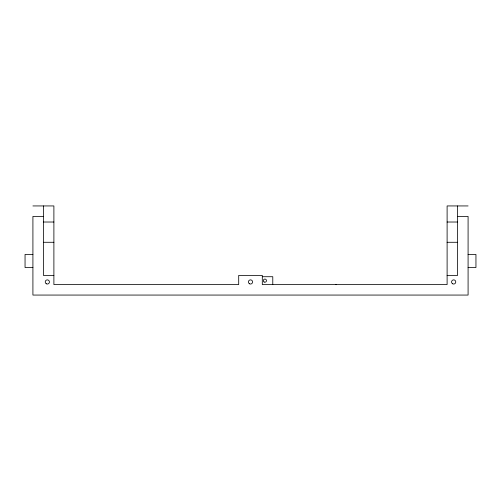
<?xml version="1.0" encoding="UTF-8"?>
<svg xmlns="http://www.w3.org/2000/svg" width="501" height="501" viewBox="0 0 501 501"><rect width="100%" height="100%" fill="white"/><g stroke="black" fill="none" stroke-linecap="round" stroke-linejoin="round"><path stroke-width="0.75" d="M32.916 205.936L53.889 205.936L53.889 284.581L238.701 284.581L238.701 275.406L262.299 275.406L262.299 284.581L447.111 284.581L447.111 205.936L468.084 205.936M43.399 216.419L32.916 216.419L32.916 295.064L468.084 295.064L468.084 216.419L457.601 216.419M43.399 222.018L53.889 222.018M447.111 222.018L457.601 222.018M43.399 242.284L53.889 242.284M447.111 242.284L457.601 242.284M32.916 254.433L25.05 254.433L25.05 267.54L32.916 267.54M468.084 254.433L475.95 254.433L475.95 267.54L468.084 267.54M53.889 275.406L43.399 275.406L43.399 205.936M447.111 275.406L457.601 275.406L457.601 205.936M262.299 276.715L272.782 276.715L272.782 284.581M335.701 284.581A5.242 5.242 0 0 1 336.609 284.662M452.616 283.773A2.098 2.098 0 0 0 455.766 281.957A2.098 2.098 0 0 0 452.616 280.14A2.098 2.098 0 0 0 452.616 283.773M249.454 283.773A2.098 2.098 0 0 0 252.598 281.957A2.098 2.098 0 0 0 249.454 280.14A2.098 2.098 0 0 0 249.454 283.773M46.286 283.773A2.098 2.098 0 0 0 49.43 281.957A2.098 2.098 0 0 0 46.286 280.14A2.098 2.098 0 0 0 46.286 283.773M264.133 282.007A1.572 1.572 0 0 0 266.488 280.648A1.572 1.572 0 0 0 264.133 279.282A1.572 1.572 0 0 0 264.133 282.007"/></g></svg>
